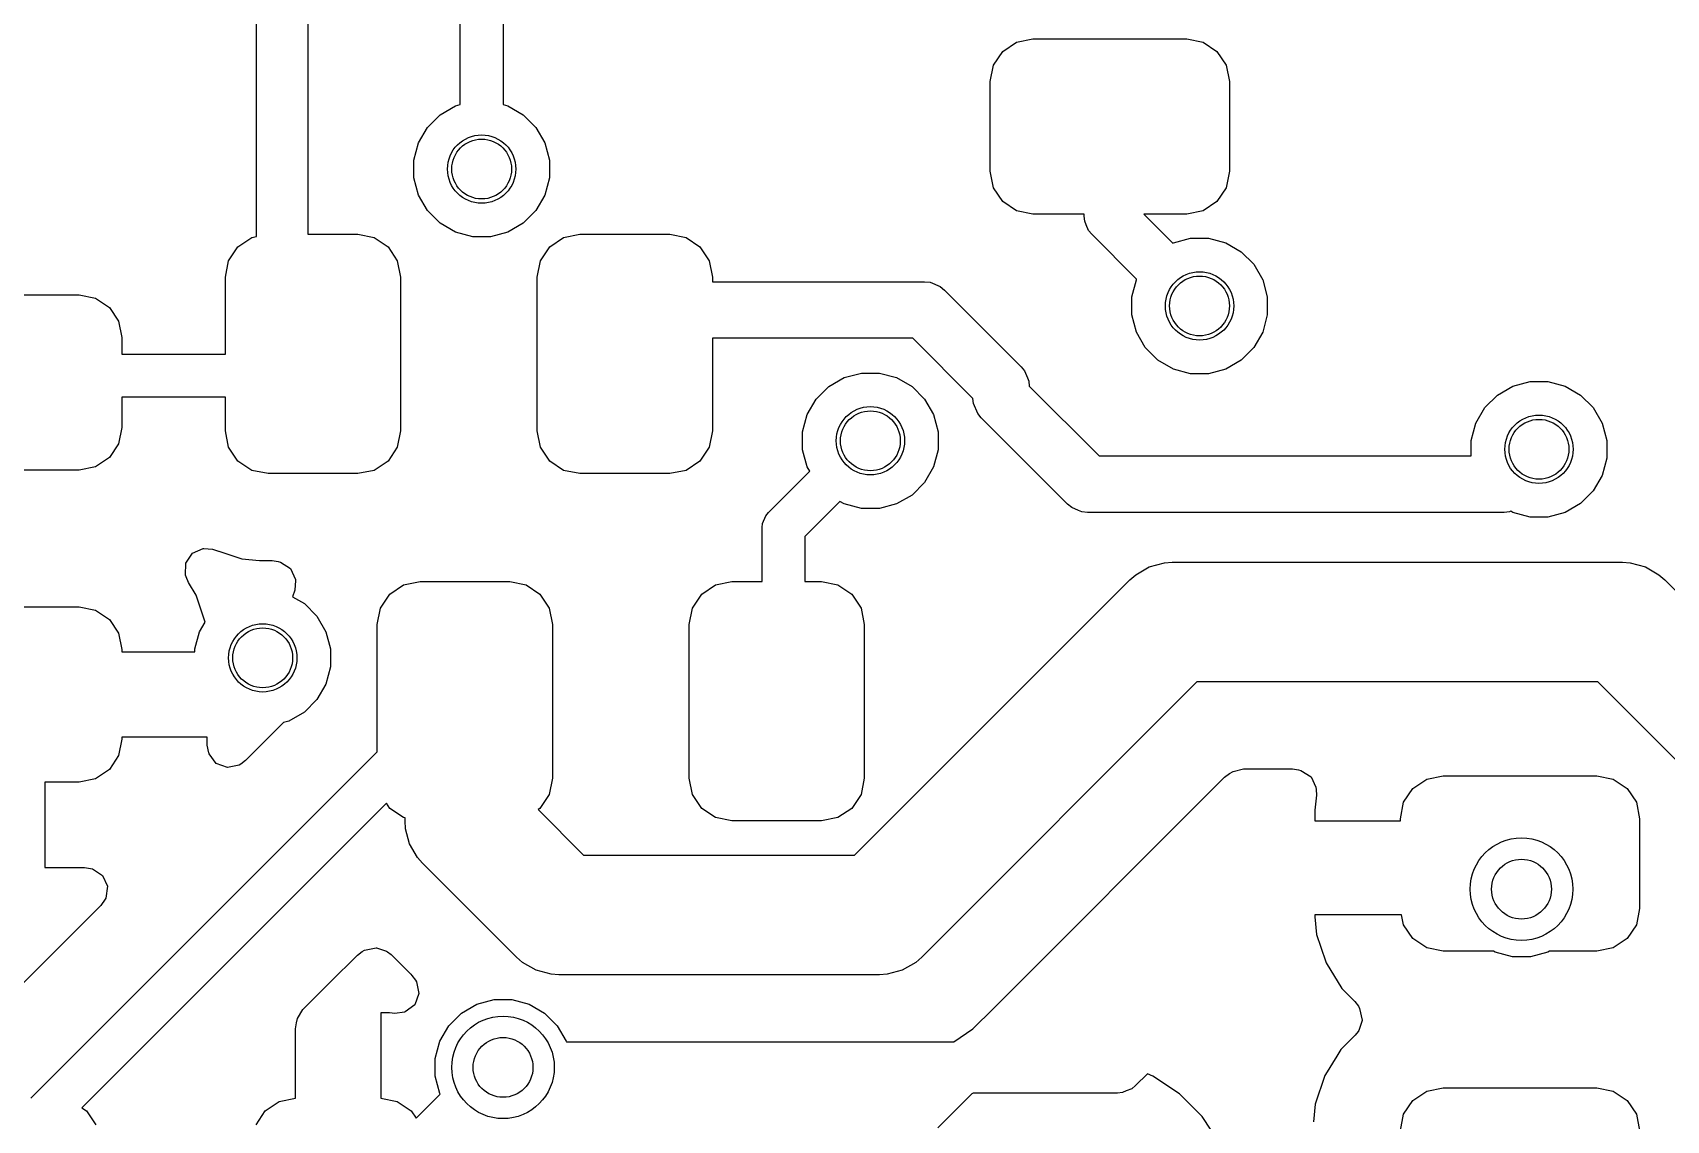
# Model space of a CAD drawing. Header units: inches. Extents: x -2.18 to 1.8, y 0.44 to 2.81.
# Drawn here: x 0.677 to 1.0534, y 1.2585 to 1.509 of the extents above; entities that cross this region are included whole.
import ezdxf

# ---------------------------------------------------------------- set-up
doc = ezdxf.new("R2010")
doc.units = ezdxf.units.IN
doc.header["$MEASUREMENT"] = 0
doc.layers.add('BLACK', color=250, linetype='CONTINUOUS')

msp = doc.modelspace()

# ---------------------------------------------------------------- linework, layer by layer
at = {"layer": 'BLACK', "linetype": 'CONTINUOUS'}
for p, q in [((0.72856, 1.46203), (0.72856, 1.64132)), ((0.74037, 1.63887), (0.74037, 1.46256)), ((0.77552, 1.49244), (0.77552, 1.51788)), ((0.78536, 1.51585), (0.78536, 1.49244)), ((0.90048, 1.5047), (0.90367, 1.50683)), ((0.90367, 1.50683), (0.90744, 1.50758)), ((0.90744, 1.50758), (0.94287, 1.50758)), ((0.94287, 1.50758), (0.94664, 1.50683)), ((0.94664, 1.50683), (0.94983, 1.5047)), ((0.89835, 1.5015), (0.90048, 1.5047)), ((0.94983, 1.5047), (0.95197, 1.5015)), ((0.8976, 1.49774), (0.89835, 1.5015)), ((0.95197, 1.5015), (0.95272, 1.49774)), ((0.8976, 1.47707), (0.8976, 1.49774)), ((0.95272, 1.49774), (0.95272, 1.47707)), ((0.77086, 1.49009), (0.77442, 1.49214)), ((0.77442, 1.49214), (0.77552, 1.49244)), ((0.78536, 1.49244), (0.78647, 1.49214)), ((0.78647, 1.49214), (0.79003, 1.49009)), ((0.76589, 1.48362), (0.76795, 1.48718)), ((0.76795, 1.48718), (0.77086, 1.49009)), ((0.79003, 1.49009), (0.79294, 1.48718)), ((0.79294, 1.48718), (0.79499, 1.48362)), ((0.76483, 1.47965), (0.76589, 1.48362)), ((0.79499, 1.48362), (0.79606, 1.47965)), ((0.76483, 1.47554), (0.76483, 1.47965)), ((0.79606, 1.47965), (0.79606, 1.47554)), ((0.76589, 1.47157), (0.76483, 1.47554)), ((0.79606, 1.47554), (0.79499, 1.47157)), ((0.89835, 1.4733), (0.8976, 1.47707)), ((0.95272, 1.47707), (0.95197, 1.4733)), ((0.90048, 1.47011), (0.89835, 1.4733)), ((0.95197, 1.4733), (0.94983, 1.47011)), ((0.76795, 1.46801), (0.76589, 1.47157)), ((0.77086, 1.4651), (0.76795, 1.46801)), ((0.79294, 1.46801), (0.79003, 1.4651)), ((0.79499, 1.47157), (0.79294, 1.46801)), ((0.90367, 1.46797), (0.90048, 1.47011)), ((0.90744, 1.46722), (0.90367, 1.46797)), ((0.94664, 1.46797), (0.94287, 1.46722)), ((0.94983, 1.47011), (0.94664, 1.46797)), ((0.77442, 1.46304), (0.77086, 1.4651)), ((0.79003, 1.4651), (0.78647, 1.46304)), ((0.91925, 1.46722), (0.90744, 1.46722)), ((0.91925, 1.46673), (0.91925, 1.46722)), ((0.91937, 1.46558), (0.91925, 1.46673)), ((0.91971, 1.46476), (0.91937, 1.46558)), ((0.92025, 1.46345), (0.91971, 1.46476)), ((0.94287, 1.46722), (0.93302, 1.46722)), ((0.93302, 1.46722), (0.93969, 1.46055)), ((0.72428, 1.45968), (0.72747, 1.46181)), ((0.72747, 1.46181), (0.72856, 1.46203)), ((0.74037, 1.46256), (0.75191, 1.46256)), ((0.75191, 1.46256), (0.75568, 1.46181)), ((0.75568, 1.46181), (0.75887, 1.45968)), ((0.77839, 1.46198), (0.77442, 1.46304)), ((0.7825, 1.46198), (0.77839, 1.46198)), ((0.78647, 1.46304), (0.7825, 1.46198)), ((0.79613, 1.45968), (0.79932, 1.46181)), ((0.79932, 1.46181), (0.80309, 1.46256)), ((0.80309, 1.46256), (0.82376, 1.46256)), ((0.82376, 1.46256), (0.82753, 1.46181)), ((0.82753, 1.46181), (0.83072, 1.45968)), ((0.92098, 1.46256), (0.92025, 1.46345)), ((0.93134, 1.4522), (0.92098, 1.46256)), ((0.93969, 1.46055), (0.9398, 1.46061)), ((0.9398, 1.46061), (0.94377, 1.46168)), ((0.94377, 1.46168), (0.94788, 1.46168)), ((0.94788, 1.46168), (0.95185, 1.46061)), ((0.95185, 1.46061), (0.95541, 1.45856)), ((0.72215, 1.45648), (0.72428, 1.45968)), ((0.75887, 1.45968), (0.761, 1.45648)), ((0.794, 1.45648), (0.79613, 1.45968)), ((0.83072, 1.45968), (0.83285, 1.45648)), ((0.95541, 1.45856), (0.95832, 1.45565)), ((0.7214, 1.45272), (0.72215, 1.45648)), ((0.761, 1.45648), (0.76175, 1.45272)), ((0.79325, 1.45272), (0.794, 1.45648)), ((0.83285, 1.45648), (0.8336, 1.45272)), ((0.95832, 1.45565), (0.96038, 1.45209)), ((0.7214, 1.43492), (0.7214, 1.45272)), ((0.76175, 1.45272), (0.76175, 1.41728)), ((0.79325, 1.41728), (0.79325, 1.45272)), ((0.8336, 1.45272), (0.8336, 1.45162)), ((0.8336, 1.45162), (0.88248, 1.45162)), ((0.88248, 1.45162), (0.88375, 1.4515)), ((0.88375, 1.4515), (0.88609, 1.45053)), ((0.88609, 1.45053), (0.88707, 1.44972)), ((0.88707, 1.44972), (0.90472, 1.43207)), ((0.93021, 1.44812), (0.93128, 1.45209)), ((0.93128, 1.45209), (0.93134, 1.4522)), ((0.96038, 1.45209), (0.96144, 1.44812)), ((0.65228, 1.4486), (0.68772, 1.4486)), ((0.68772, 1.4486), (0.69148, 1.44785)), ((0.69148, 1.44785), (0.69468, 1.44572)), ((0.69468, 1.44572), (0.69681, 1.44253)), ((0.93021, 1.44401), (0.93021, 1.44812)), ((0.96144, 1.44812), (0.96144, 1.44401)), ((0.69681, 1.44253), (0.69756, 1.43876)), ((0.93128, 1.44004), (0.93021, 1.44401)), ((0.96144, 1.44401), (0.96038, 1.44004)), ((0.69756, 1.43876), (0.69756, 1.43492)), ((0.87978, 1.43862), (0.8336, 1.43862)), ((0.8336, 1.43862), (0.8336, 1.41728)), ((0.89363, 1.42477), (0.87978, 1.43862)), ((0.93333, 1.43648), (0.93128, 1.44004)), ((0.96038, 1.44004), (0.95832, 1.43648)), ((0.69756, 1.43492), (0.7214, 1.43492)), ((0.93624, 1.43357), (0.93333, 1.43648)), ((0.95832, 1.43648), (0.95541, 1.43357)), ((0.86397, 1.42955), (0.86794, 1.43061)), ((0.86794, 1.43061), (0.87206, 1.43061)), ((0.87206, 1.43061), (0.87603, 1.42955)), ((0.90472, 1.43207), (0.90553, 1.43109)), ((0.90553, 1.43109), (0.90553, 1.43109)), ((0.90553, 1.43109), (0.90617, 1.42952)), ((0.9398, 1.43151), (0.93624, 1.43357)), ((0.94377, 1.43045), (0.9398, 1.43151)), ((0.94788, 1.43045), (0.94377, 1.43045)), ((0.95185, 1.43151), (0.94788, 1.43045)), ((0.95541, 1.43357), (0.95185, 1.43151)), ((0.85751, 1.42459), (0.86041, 1.42749)), ((0.86041, 1.42749), (0.86397, 1.42955)), ((0.87603, 1.42955), (0.87959, 1.42749)), ((0.87959, 1.42749), (0.88249, 1.42459)), ((0.90617, 1.42952), (0.9065, 1.42875)), ((0.9065, 1.42875), (0.9065, 1.42875)), ((0.9065, 1.42875), (0.90661, 1.42758)), ((0.90661, 1.42758), (0.92269, 1.4115)), ((1.01445, 1.42554), (1.01801, 1.4276)), ((1.01801, 1.4276), (1.02198, 1.42866)), ((1.02198, 1.42866), (1.02609, 1.42866)), ((1.02609, 1.42866), (1.03006, 1.4276)), ((1.03006, 1.4276), (1.03362, 1.42554)), ((0.7214, 1.42508), (0.69756, 1.42508)), ((0.69756, 1.42508), (0.69756, 1.41809)), ((0.7214, 1.41728), (0.7214, 1.42508)), ((0.85545, 1.42103), (0.85751, 1.42459)), ((0.88249, 1.42459), (0.88455, 1.42103)), ((0.89375, 1.42361), (0.89363, 1.42477)), ((0.89472, 1.42127), (0.89375, 1.42361)), ((1.01154, 1.42264), (1.01445, 1.42554)), ((1.03362, 1.42554), (1.03653, 1.42264)), ((0.85439, 1.41706), (0.85545, 1.42103)), ((0.88455, 1.42103), (0.88561, 1.41706)), ((0.89553, 1.42028), (0.89472, 1.42127)), ((0.9154, 1.4004), (0.89553, 1.42028)), ((1.00842, 1.4151), (1.00948, 1.41907)), ((1.00948, 1.41907), (1.01154, 1.42264)), ((1.03653, 1.42264), (1.03858, 1.41907)), ((1.03858, 1.41907), (1.03965, 1.4151)), ((0.69756, 1.41809), (0.69681, 1.41432)), ((0.72215, 1.41352), (0.7214, 1.41728)), ((0.76175, 1.41728), (0.761, 1.41352)), ((0.794, 1.41352), (0.79325, 1.41728)), ((0.8336, 1.41728), (0.83285, 1.41352)), ((0.85439, 1.41294), (0.85439, 1.41706)), ((0.88561, 1.41706), (0.88561, 1.41294)), ((0.69681, 1.41432), (0.69468, 1.41113)), ((0.72428, 1.41032), (0.72215, 1.41352)), ((0.761, 1.41352), (0.75887, 1.41032)), ((0.79613, 1.41032), (0.794, 1.41352)), ((0.83285, 1.41352), (0.83072, 1.41032)), ((0.85545, 1.40897), (0.85439, 1.41294)), ((0.88561, 1.41294), (0.88455, 1.40897)), ((0.92269, 1.4115), (1.00842, 1.4115)), ((1.00842, 1.4115), (1.00842, 1.4151)), ((1.03965, 1.4151), (1.03965, 1.41099)), ((0.68772, 1.40825), (0.65228, 1.40825)), ((0.69148, 1.409), (0.68772, 1.40825)), ((0.69468, 1.41113), (0.69148, 1.409)), ((0.72747, 1.40819), (0.72428, 1.41032)), ((0.73124, 1.40744), (0.72747, 1.40819)), ((0.75568, 1.40819), (0.75191, 1.40744)), ((0.75887, 1.41032), (0.75568, 1.40819)), ((0.79932, 1.40819), (0.79613, 1.41032)), ((0.80309, 1.40744), (0.79932, 1.40819)), ((0.82753, 1.40819), (0.82376, 1.40744)), ((0.83072, 1.41032), (0.82753, 1.40819)), ((0.84652, 1.39848), (0.85602, 1.40798)), ((0.85602, 1.40798), (0.85545, 1.40897)), ((0.88455, 1.40897), (0.88249, 1.40541)), ((1.03965, 1.41099), (1.03858, 1.40702)), ((0.75191, 1.40744), (0.73124, 1.40744)), ((0.82376, 1.40744), (0.80309, 1.40744)), ((0.88249, 1.40541), (0.87959, 1.40251)), ((1.03858, 1.40702), (1.03653, 1.40346)), ((0.86298, 1.40102), (0.85492, 1.39296)), ((0.86397, 1.40045), (0.86298, 1.40102)), ((0.86794, 1.39939), (0.86397, 1.40045)), ((0.87603, 1.40045), (0.87206, 1.39939)), ((0.87959, 1.40251), (0.87603, 1.40045)), ((0.91639, 1.3996), (0.9154, 1.4004)), ((1.03362, 1.40055), (1.03006, 1.3985)), ((1.03653, 1.40346), (1.03362, 1.40055)), ((0.84517, 1.39596), (0.84591, 1.39773)), ((0.84591, 1.39773), (0.84652, 1.39848)), ((0.84591, 1.39773), (0.84591, 1.39773)), ((0.87206, 1.39939), (0.86794, 1.39939)), ((0.91791, 1.39896), (0.91639, 1.3996)), ((0.91639, 1.3996), (0.91639, 1.3996)), ((0.91873, 1.39862), (0.91791, 1.39896)), ((0.92, 1.3985), (0.91873, 1.39862)), ((0.91873, 1.39862), (0.91873, 1.39862)), ((1.01598, 1.3985), (0.92, 1.3985)), ((1.01725, 1.39862), (1.01598, 1.3985)), ((1.01756, 1.39875), (1.01725, 1.39862)), ((1.01801, 1.3985), (1.01756, 1.39875)), ((1.02198, 1.39743), (1.01801, 1.3985)), ((1.02609, 1.39743), (1.02198, 1.39743)), ((1.03006, 1.3985), (1.02609, 1.39743)), ((0.84508, 1.395), (0.84517, 1.39596)), ((0.84508, 1.38256), (0.84508, 1.395)), ((0.85492, 1.39296), (0.85492, 1.38256)), ((0.71226, 1.38681), (0.71379, 1.3891)), ((0.71379, 1.3891), (0.71631, 1.3902)), ((0.71631, 1.3902), (0.71634, 1.3902)), ((0.71634, 1.3902), (0.71641, 1.39021)), ((0.71641, 1.39021), (0.71845, 1.39003)), ((0.71845, 1.39003), (0.71983, 1.38961)), ((0.71983, 1.38961), (0.71992, 1.38957)), ((0.71992, 1.38957), (0.72516, 1.38784)), ((0.71221, 1.38406), (0.71226, 1.38681)), ((0.72516, 1.38784), (0.72925, 1.38742)), ((0.72925, 1.38742), (0.73219, 1.38742)), ((0.73219, 1.38742), (0.73357, 1.38722)), ((0.73357, 1.38722), (0.73409, 1.38707)), ((0.73409, 1.38707), (0.7364, 1.38558)), ((0.7364, 1.38558), (0.73755, 1.38308)), ((0.93113, 1.38416), (0.93425, 1.38596)), ((0.93425, 1.38596), (0.93772, 1.38689)), ((0.93772, 1.38689), (0.93952, 1.38701)), ((0.93952, 1.38701), (1.04327, 1.38701)), ((1.04327, 1.38701), (1.04507, 1.38689)), ((1.04507, 1.38689), (1.04854, 1.38596)), ((1.04854, 1.38596), (1.05166, 1.38416)), ((0.71233, 1.38363), (0.71221, 1.38406)), ((0.71288, 1.38236), (0.71233, 1.38363)), ((0.71466, 1.37947), (0.71288, 1.38236)), ((0.73759, 1.38281), (0.73739, 1.38058)), ((0.73755, 1.38308), (0.73755, 1.38308)), ((0.73755, 1.38308), (0.73759, 1.38281)), ((0.75928, 1.37968), (0.76247, 1.38181)), ((0.76247, 1.38181), (0.76624, 1.38256)), ((0.76624, 1.38256), (0.78691, 1.38256)), ((0.78691, 1.38256), (0.79068, 1.38181)), ((0.79068, 1.38181), (0.79387, 1.37968)), ((0.83113, 1.37968), (0.83432, 1.38181)), ((0.83432, 1.38181), (0.83809, 1.38256)), ((0.83809, 1.38256), (0.84508, 1.38256)), ((0.85492, 1.38256), (0.85876, 1.38256)), ((0.85876, 1.38256), (0.86253, 1.38181)), ((0.86253, 1.38181), (0.86572, 1.37968)), ((0.86637, 1.31957), (0.92978, 1.38297)), ((0.92978, 1.38297), (0.93113, 1.38416)), ((1.05166, 1.38416), (1.05301, 1.38297)), ((1.05301, 1.38297), (1.09974, 1.33624)), ((0.71673, 1.37324), (0.71466, 1.37947)), ((0.71466, 1.37947), (0.71466, 1.37947)), ((0.73739, 1.38058), (0.73688, 1.37906)), ((0.73688, 1.37906), (0.73959, 1.37749)), ((0.73959, 1.37749), (0.74249, 1.37459)), ((0.75715, 1.37648), (0.75928, 1.37968)), ((0.79387, 1.37968), (0.796, 1.37648)), ((0.829, 1.37648), (0.83113, 1.37968)), ((0.86572, 1.37968), (0.86785, 1.37648)), ((0.65228, 1.37675), (0.68772, 1.37675)), ((0.68772, 1.37675), (0.69148, 1.376)), ((0.69148, 1.376), (0.69468, 1.37387)), ((0.69468, 1.37387), (0.69681, 1.37068)), ((0.74249, 1.37459), (0.74455, 1.37103)), ((0.7564, 1.37272), (0.75715, 1.37648)), ((0.796, 1.37648), (0.79675, 1.37272)), ((0.82825, 1.37272), (0.829, 1.37648)), ((0.86785, 1.37648), (0.8686, 1.37272)), ((0.69681, 1.37068), (0.69756, 1.36691)), ((0.71439, 1.36706), (0.71545, 1.37103)), ((0.71545, 1.37103), (0.71673, 1.37324)), ((0.74455, 1.37103), (0.74561, 1.36706)), ((0.7564, 1.34336), (0.7564, 1.37272)), ((0.79675, 1.37272), (0.79675, 1.33728)), ((0.82825, 1.33728), (0.82825, 1.37272)), ((0.8686, 1.37272), (0.8686, 1.33728)), ((0.69756, 1.36691), (0.69756, 1.36642)), ((0.69756, 1.36642), (0.71439, 1.36642)), ((0.71439, 1.36642), (0.71439, 1.36706)), ((0.74561, 1.36706), (0.74561, 1.36294)), ((0.74561, 1.36294), (0.74455, 1.35897)), ((0.74455, 1.35897), (0.74249, 1.35541)), ((0.94523, 1.35945), (0.88182, 1.29604)), ((1.03756, 1.35945), (0.94523, 1.35945)), ((1.07622, 1.32079), (1.03756, 1.35945)), ((0.74249, 1.35541), (0.73959, 1.35251)), ((0.73959, 1.35251), (0.73603, 1.35045)), ((0.73466, 1.34993), (0.72607, 1.34135)), ((0.73477, 1.35011), (0.73466, 1.34993)), ((0.73603, 1.35045), (0.73477, 1.35011)), ((0.69756, 1.34624), (0.69681, 1.34247)), ((0.71724, 1.34673), (0.69756, 1.34673)), ((0.69756, 1.34673), (0.69756, 1.34624)), ((0.71724, 1.34487), (0.71724, 1.34673)), ((0.71755, 1.34316), (0.71724, 1.34487)), ((0.67658, 1.26354), (0.7564, 1.34336)), ((0.69681, 1.34247), (0.69468, 1.33928)), ((0.71766, 1.34288), (0.71755, 1.34316)), ((0.71931, 1.34068), (0.71766, 1.34288)), ((0.72188, 1.33972), (0.71931, 1.34068)), ((0.72457, 1.3403), (0.72188, 1.33972)), ((0.72496, 1.34051), (0.72457, 1.3403)), ((0.72607, 1.34135), (0.72496, 1.34051)), ((0.68772, 1.3364), (0.67984, 1.3364)), ((0.67984, 1.3364), (0.67984, 1.31671)), ((0.69148, 1.33715), (0.68772, 1.3364)), ((0.69468, 1.33928), (0.69148, 1.33715)), ((0.79675, 1.33728), (0.796, 1.33352)), ((0.829, 1.33352), (0.82825, 1.33728)), ((0.8686, 1.33728), (0.86785, 1.33352)), ((0.89833, 1.28424), (0.95159, 1.3375)), ((0.95159, 1.3375), (0.95271, 1.33834)), ((0.95271, 1.33834), (0.95361, 1.33883)), ((0.95361, 1.33883), (0.95595, 1.33943)), ((0.95595, 1.33943), (0.96726, 1.33943)), ((0.96726, 1.33943), (0.96864, 1.33923)), ((0.96864, 1.33923), (0.9692, 1.33907)), ((0.9692, 1.33907), (0.97151, 1.33758)), ((0.97151, 1.33758), (0.97264, 1.33518)), ((0.99497, 1.33491), (0.99816, 1.33705)), ((0.99816, 1.33705), (1.00193, 1.3378)), ((1.00193, 1.3378), (1.03736, 1.3378)), ((1.03736, 1.3378), (1.04113, 1.33705)), ((1.04113, 1.33705), (1.04432, 1.33491)), ((0.796, 1.33352), (0.79387, 1.33032)), ((0.83113, 1.33032), (0.829, 1.33352)), ((0.86785, 1.33352), (0.86572, 1.33032)), ((0.97276, 1.3334), (0.9724, 1.32992)), ((0.97264, 1.33518), (0.97272, 1.33469)), ((0.97272, 1.33469), (0.97276, 1.3334)), ((0.99284, 1.33172), (0.99497, 1.33491)), ((1.04432, 1.33491), (1.04646, 1.33172)), ((0.75848, 1.33152), (0.68833, 1.26137)), ((0.75928, 1.33032), (0.75848, 1.33152)), ((0.76247, 1.32819), (0.75928, 1.33032)), ((0.79387, 1.33032), (0.79346, 1.33005)), ((0.79346, 1.33005), (0.80394, 1.31957)), ((0.83432, 1.32819), (0.83113, 1.33032)), ((0.86572, 1.33032), (0.86253, 1.32819)), ((0.9724, 1.32992), (0.9724, 1.32992)), ((0.9724, 1.32992), (0.9724, 1.32746)), ((0.99209, 1.32795), (0.99284, 1.33172)), ((1.04646, 1.33172), (1.0472, 1.32795)), ((0.7628, 1.32813), (0.76247, 1.32819)), ((0.7628, 1.32744), (0.7628, 1.32813)), ((0.76291, 1.32564), (0.7628, 1.32744)), ((0.76384, 1.32217), (0.76291, 1.32564)), ((0.83809, 1.32744), (0.83432, 1.32819)), ((0.85876, 1.32744), (0.83809, 1.32744)), ((0.86253, 1.32819), (0.85876, 1.32744)), ((0.9724, 1.32746), (0.99209, 1.32746)), ((0.99209, 1.32746), (0.99209, 1.32795)), ((1.0472, 1.32795), (1.0472, 1.30728)), ((0.76564, 1.31905), (0.76384, 1.32217)), ((0.76683, 1.3177), (0.76564, 1.31905)), ((0.78848, 1.29604), (0.76683, 1.3177)), ((0.80394, 1.31957), (0.86637, 1.31957)), ((0.67984, 1.31671), (0.68895, 1.31671)), ((0.68895, 1.31671), (0.69033, 1.31651)), ((0.69033, 1.31651), (0.69076, 1.31639)), ((0.69076, 1.31639), (0.69307, 1.3149)), ((0.69307, 1.3149), (0.69421, 1.3124)), ((0.69421, 1.3124), (0.69382, 1.30968)), ((0.69271, 1.30798), (0.67022, 1.28549)), ((0.6937, 1.3094), (0.69271, 1.30798)), ((0.69382, 1.30968), (0.6937, 1.3094)), ((0.69382, 1.30968), (0.69382, 1.30968)), ((1.0472, 1.30728), (1.04646, 1.30352)), ((0.99238, 1.30583), (0.9724, 1.30583)), ((0.9724, 1.30583), (0.9724, 1.30532)), ((0.9724, 1.30532), (0.97281, 1.30127)), ((0.99284, 1.30352), (0.99238, 1.30583)), ((0.99497, 1.30032), (0.99284, 1.30352)), ((1.04646, 1.30352), (1.04432, 1.30032)), ((0.97281, 1.30127), (0.97281, 1.30127)), ((0.97281, 1.30127), (0.97281, 1.30127)), ((0.97281, 1.30127), (0.97379, 1.29834)), ((0.99816, 1.29819), (0.99497, 1.30032)), ((1.04432, 1.30032), (1.04113, 1.29819)), ((0.74547, 1.2902), (0.7518, 1.29652)), ((0.7518, 1.29652), (0.75291, 1.29736)), ((0.75291, 1.29736), (0.75345, 1.29765)), ((0.75345, 1.29765), (0.75614, 1.29824)), ((0.75614, 1.29824), (0.75621, 1.29823)), ((0.75621, 1.29823), (0.7585, 1.29747)), ((0.7585, 1.29747), (0.75875, 1.2973)), ((0.75875, 1.2973), (0.75957, 1.29665)), ((0.75957, 1.29665), (0.7641, 1.29212)), ((0.78984, 1.29486), (0.78848, 1.29604)), ((0.79296, 1.29306), (0.78984, 1.29486)), ((0.78984, 1.29486), (0.78984, 1.29486)), ((0.88047, 1.29486), (0.87735, 1.29306)), ((0.88182, 1.29604), (0.88047, 1.29486)), ((0.88047, 1.29486), (0.88047, 1.29486)), ((0.97379, 1.29834), (0.9749, 1.29498)), ((0.9749, 1.29498), (0.97499, 1.29472)), ((0.97499, 1.29472), (0.97499, 1.29472)), ((0.97499, 1.29472), (0.97861, 1.28884)), ((1.00193, 1.29744), (0.99816, 1.29819)), ((1.01353, 1.29744), (1.00193, 1.29744)), ((1.01397, 1.29718), (1.01353, 1.29744)), ((1.01794, 1.29612), (1.01397, 1.29718)), ((1.02206, 1.29612), (1.01794, 1.29612)), ((1.02603, 1.29718), (1.02206, 1.29612)), ((1.02647, 1.29744), (1.02603, 1.29718)), ((1.03736, 1.29744), (1.02647, 1.29744)), ((1.04113, 1.29819), (1.03736, 1.29744)), ((0.7641, 1.29212), (0.76436, 1.29186)), ((0.76436, 1.29186), (0.76519, 1.29075)), ((0.79643, 1.29213), (0.79296, 1.29306)), ((0.79823, 1.29201), (0.79643, 1.29213)), ((0.87208, 1.29201), (0.79823, 1.29201)), ((0.87388, 1.29213), (0.87208, 1.29201)), ((0.87735, 1.29306), (0.87388, 1.29213)), ((0.73928, 1.28401), (0.74547, 1.2902)), ((0.76599, 1.28767), (0.76503, 1.28509)), ((0.76519, 1.29075), (0.7654, 1.29036)), ((0.7654, 1.29036), (0.76599, 1.28767)), ((0.97861, 1.28884), (0.97861, 1.28884)), ((0.97861, 1.28884), (0.98158, 1.28588)), ((0.73805, 1.28193), (0.73928, 1.28401)), ((0.76282, 1.28344), (0.76266, 1.28338)), ((0.76503, 1.28509), (0.76282, 1.28344)), ((0.76282, 1.28344), (0.76282, 1.28344)), ((0.77578, 1.28316), (0.77934, 1.28522)), ((0.77934, 1.28522), (0.78331, 1.28628)), ((0.78331, 1.28628), (0.78742, 1.28628)), ((0.78742, 1.28628), (0.79139, 1.28522)), ((0.79139, 1.28522), (0.79495, 1.28316)), ((0.89362, 1.27953), (0.89833, 1.28424)), ((0.89833, 1.28424), (0.89833, 1.28424)), ((0.98158, 1.28588), (0.98241, 1.28477)), ((0.98241, 1.28477), (0.9827, 1.28423)), ((0.9827, 1.28423), (0.98329, 1.28154)), ((0.73756, 1.27956), (0.73776, 1.28094)), ((0.73776, 1.28095), (0.73805, 1.28193)), ((0.73776, 1.28094), (0.73776, 1.28095)), ((0.75921, 1.28323), (0.75724, 1.28323)), ((0.75724, 1.28323), (0.75724, 1.26354)), ((0.76046, 1.2831), (0.75921, 1.28323)), ((0.75921, 1.28323), (0.75921, 1.28323)), ((0.76266, 1.28338), (0.76046, 1.2831)), ((0.77082, 1.27669), (0.77287, 1.28025)), ((0.77287, 1.28025), (0.77578, 1.28316)), ((0.79495, 1.28316), (0.79786, 1.28025)), ((0.79786, 1.28025), (0.79991, 1.27669)), ((0.98328, 1.28147), (0.98252, 1.27918)), ((0.98329, 1.28154), (0.98328, 1.28147)), ((0.73756, 1.26354), (0.73756, 1.27956)), ((0.76975, 1.27272), (0.77082, 1.27669)), ((0.79991, 1.27669), (0.79995, 1.27657)), ((0.79995, 1.27657), (0.88919, 1.27657)), ((0.88919, 1.27657), (0.89362, 1.27953)), ((0.9817, 1.27811), (0.97835, 1.27475)), ((0.98236, 1.27892), (0.9817, 1.27811)), ((0.98252, 1.27918), (0.98236, 1.27892)), ((0.76975, 1.26861), (0.76975, 1.27272)), ((0.97744, 1.27329), (0.97484, 1.26906)), ((0.97835, 1.27475), (0.97744, 1.27329)), ((0.77082, 1.26464), (0.76975, 1.26861)), ((0.93381, 1.2692), (0.9311, 1.26649)), ((0.93506, 1.26868), (0.93381, 1.2692)), ((0.9412, 1.26458), (0.93506, 1.26868)), ((0.93506, 1.26868), (0.93506, 1.26868)), ((0.97468, 1.26881), (0.97248, 1.26218)), ((0.97484, 1.26906), (0.97468, 1.26881)), ((0.97468, 1.26881), (0.97468, 1.26881)), ((0.77088, 1.26453), (0.77082, 1.26464)), ((0.89364, 1.26476), (0.89337, 1.26458)), ((0.92693, 1.26476), (0.89364, 1.26476)), ((0.92808, 1.26488), (0.92693, 1.26476)), ((0.92896, 1.26524), (0.92808, 1.26488)), ((0.93021, 1.26576), (0.92896, 1.26524)), ((0.9311, 1.26649), (0.93021, 1.26576)), ((0.99497, 1.26306), (0.99816, 1.2652)), ((0.99816, 1.2652), (1.00193, 1.26594)), ((1.00193, 1.26594), (1.03736, 1.26594)), ((1.03736, 1.26594), (1.04113, 1.2652)), ((1.04113, 1.2652), (1.04432, 1.26306)), ((0.68833, 1.26137), (0.6894, 1.26066)), ((0.7306, 1.26066), (0.73379, 1.26279)), ((0.73379, 1.26279), (0.73756, 1.26354)), ((0.75724, 1.26354), (0.76101, 1.26279)), ((0.76101, 1.26279), (0.7642, 1.26066)), ((0.76533, 1.25898), (0.77088, 1.26453)), ((0.89337, 1.26458), (0.8855, 1.25671)), ((0.89337, 1.26458), (0.89337, 1.26458)), ((0.94643, 1.25935), (0.9412, 1.26458)), ((0.9412, 1.26458), (0.9412, 1.26458)), ((0.97248, 1.26218), (0.97207, 1.25809)), ((0.99284, 1.25987), (0.99497, 1.26306)), ((1.04432, 1.26306), (1.04646, 1.25987)), ((0.6894, 1.26066), (0.69153, 1.25747)), ((0.72847, 1.25747), (0.7306, 1.26066)), ((0.7642, 1.26066), (0.76533, 1.25898)), ((0.95046, 1.25331), (0.94643, 1.25935)), ((0.94643, 1.25935), (0.94643, 1.25935)), ((0.99209, 1.2561), (0.99284, 1.25987)), ((1.04646, 1.25987), (1.0472, 1.2561))]:
    msp.add_line(p, q, dxfattribs=at)
at = {"layer": 'BLACK'}
for centre, radius in [((0.78044, 1.47759), 0.00787), ((0.94583, 1.44606), 0.00787), ((0.87, 1.415), 0.00787), ((1.02403, 1.41305), 0.00787), ((0.73, 1.365), 0.00787), ((1.02, 1.31173), 0.01181), ((0.78537, 1.27067), 0.01181)]:
    msp.add_circle(centre, radius, dxfattribs=at)
at = {"layer": 'WHITE'}
for centre in [(0.78044, 1.47759), (0.94583, 1.44606), (0.87, 1.415), (1.02403, 1.41305), (0.73, 1.365), (1.02, 1.31173), (0.78537, 1.27067)]:
    msp.add_circle(centre, 0.00689, dxfattribs=at)

doc.saveas('drawing.dxf')
